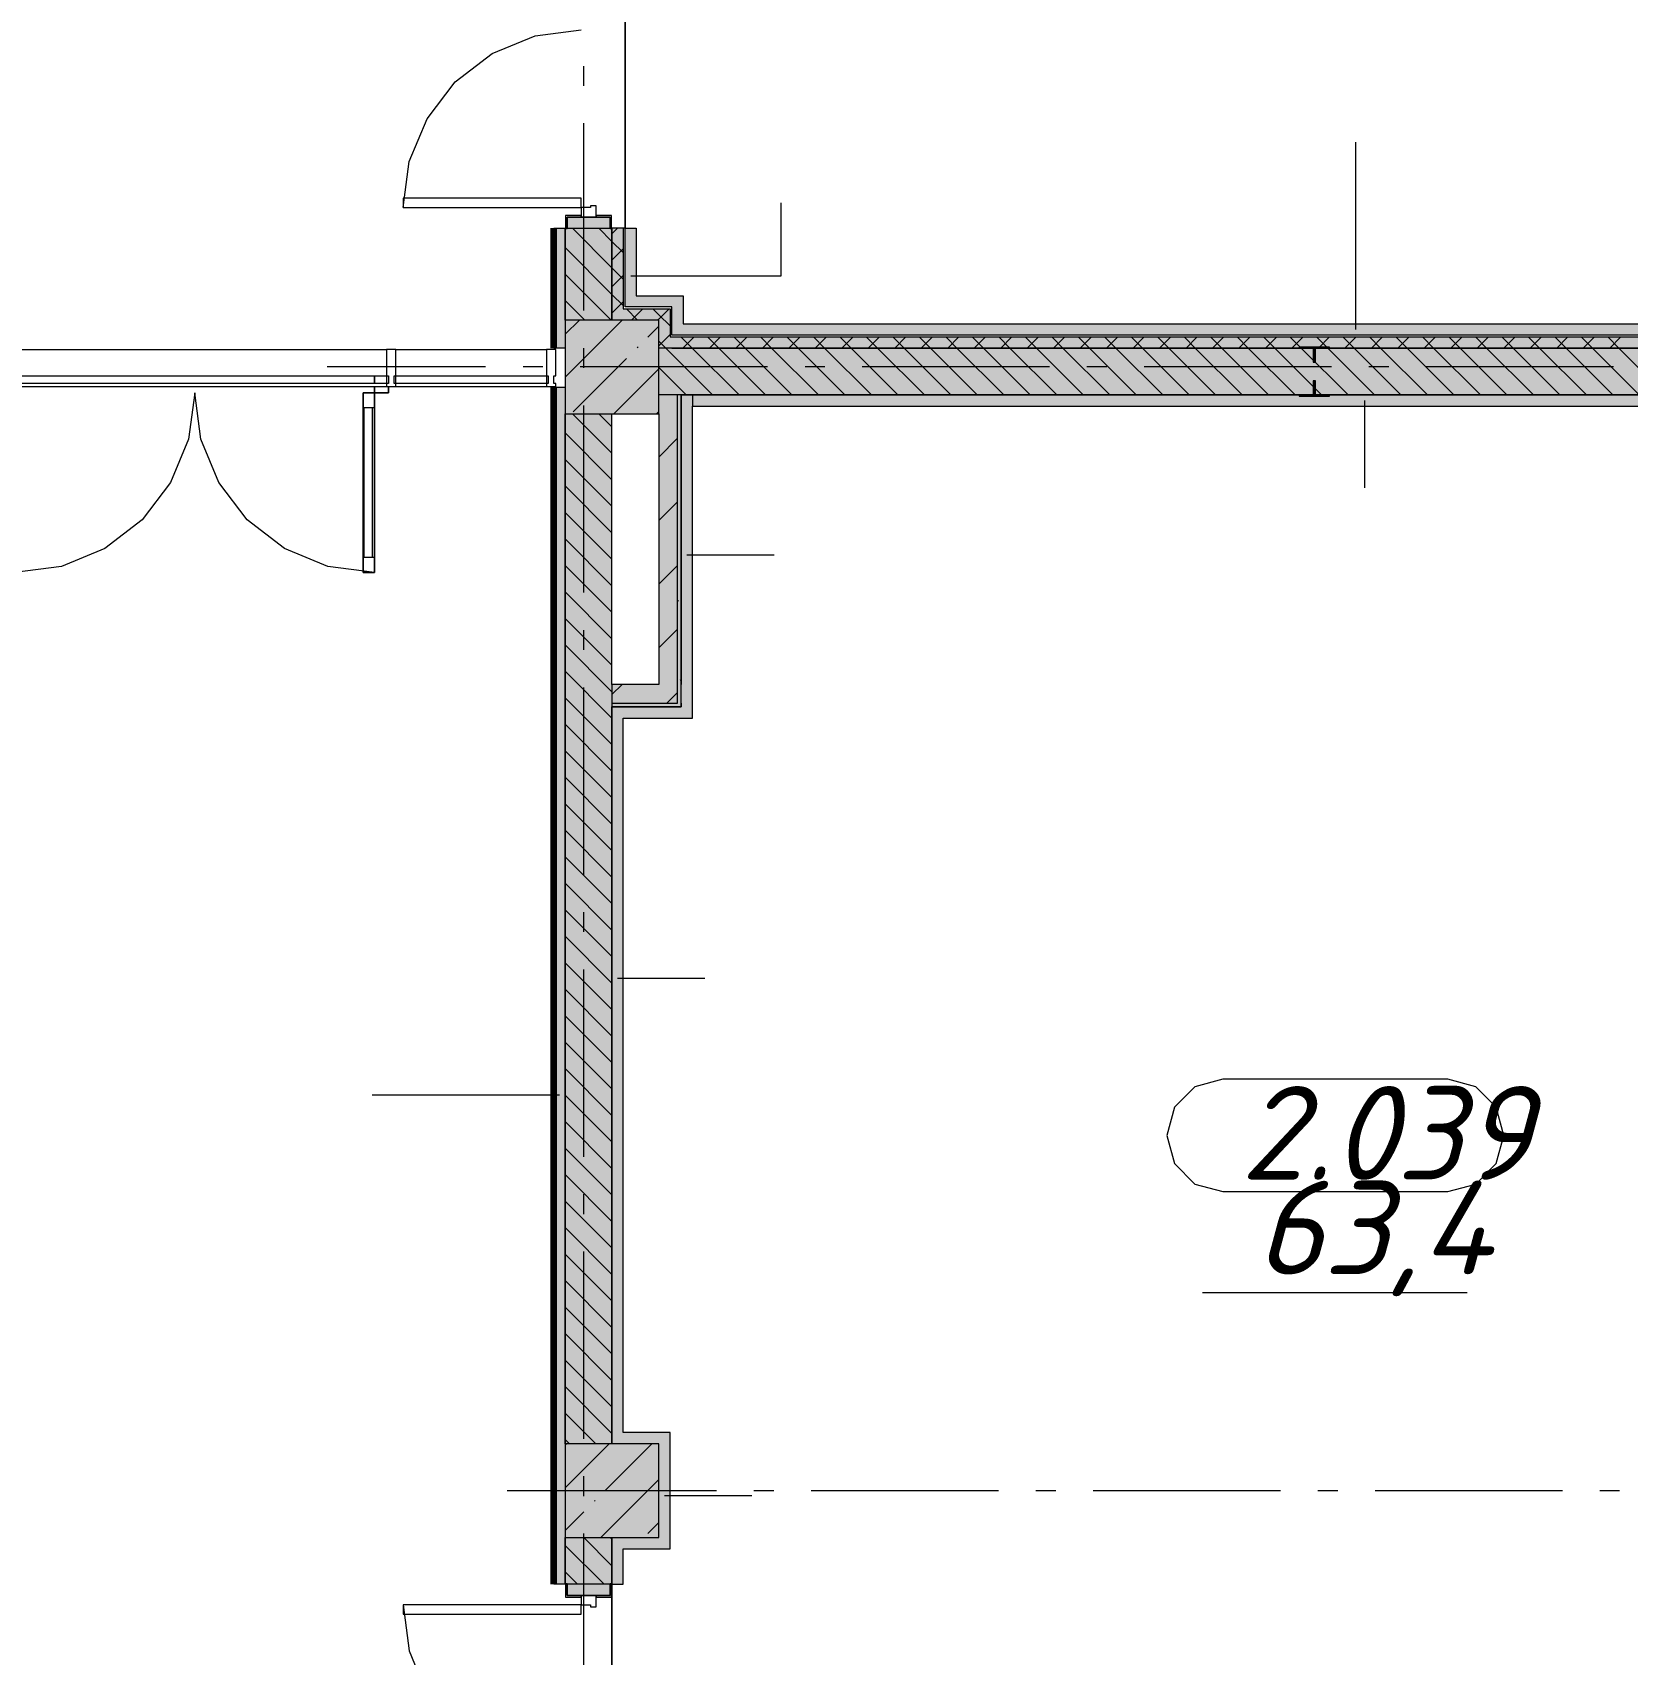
# Model space of a CAD drawing. Header units: millimetres. Extents: x -537608 to 253996, y -217170 to 186033.
# Drawn here: x -275507 to -266987, y -35926 to -27265 of the extents above; entities that cross this region are included whole.
import ezdxf

# ---------------------------------------------------------------- set-up
doc = ezdxf.new("R2010")
doc.units = ezdxf.units.MM
doc.layers.add('16) Лак 1.6м', color=160, linetype='Continuous', lineweight=90)
doc.layers.add('PDF _Геометрия', color=7, linetype='Continuous')
doc.layers.add('PDF _Текст', color=7, linetype='Continuous')
doc.layers.add('PDF _Сплошная заливка', color=7, linetype='Continuous', true_color=0xffffff)
doc.styles.add('PDF ISOCPEUR Italic', font='isocpeui.ttf')

msp = doc.modelspace()

# ---------------------------------------------------------------- hatches: boundary and pattern name
at = {"layer": 'PDF _Сплошная заливка', "true_color": 0xff7d7d, "transparency": 33554559}
h = msp.add_hatch(color=11, dxfattribs=at)
h.paths.add_polyline_path([(-272661.3507, -28950.6642), (-272661.3507, -28310.6641), (-272721.3514, -28310.6641), (-272721.3514, -28950.6642)], flags=0)
h.paths.add_polyline_path([(-272721.3514, -26550.6625), (-272661.3507, -26550.6625), (-272661.3507, -19310.6617), (-272721.3514, -19310.6617), (-272721.3514, -26089.2543)], flags=0)
h.paths.add_polyline_path([(-272721.3514, -17550.6606), (-272661.3507, -17550.6606), (-272661.3507, -11460.6601), (-272721.3514, -11460.6601), (-272721.3514, -16833.4639)], flags=0)
at = {"layer": 'PDF _Сплошная заливка', "transparency": 33554559}
h = msp.add_hatch(color=256, dxfattribs=at)
h.paths.add_polyline_path([(-272661.3507, -55800.6713), (-272411.3518, -55800.6713), (-272413.3519, -55312.6697), (-272661.3507, -55312.6697)], flags=0)
h.paths.add_polyline_path([(-272421.3523, -53550.6703), (-272421.3523, -53548.668), (-272411.3518, -53548.668), (-272411.3518, -53300.6692), (-272661.3507, -53300.6692), (-272657.5055, -53548.668), (-272481.3508, -53550.6703)], flags=0)
h.paths.add_polyline_path([(-272592.1268, -52800.6671), (-272411.3518, -52800.6671), (-272411.3518, -49100.6685), (-272661.3507, -49100.6685), (-272661.3507, -52800.6671)], flags=0)
h.paths.add_polyline_path([(-272411.3518, -48400.6676), (-272411.3518, -48110.669), (-272661.3507, -48110.669), (-272661.3507, -48400.6676), (-272496.3504, -48400.6676)], flags=0)
h.paths.add_polyline_path([(-272411.3518, -47410.6682), (-272411.3518, -47300.6673), (-272661.3507, -47300.6673), (-272661.3507, -47410.6682), (-272496.3504, -47410.6682)], flags=0)
h.paths.add_polyline_path([(-272411.3518, -46800.6673), (-272413.3519, -46337.6679), (-272661.3507, -46337.6679), (-272661.3507, -46800.6673), (-272433.7404, -46800.6673)], flags=0)
h.paths.add_polyline_path([(-272421.3523, -44575.6664), (-272421.3523, -44573.6663), (-272411.3518, -44573.6663), (-272411.3518, -44300.6673), (-272661.3507, -44300.6673), (-272658.1256, -44573.6663), (-272481.3508, -44575.6664)], flags=0)
h.paths.add_polyline_path([(-272440.7655, -43800.6673), (-272411.3518, -43800.6673), (-272411.3518, -38300.6654), (-272661.3507, -38300.6654), (-272661.3507, -43800.6673)], flags=0)
h.paths.add_polyline_path([(-272411.3518, -37800.6654), (-272413.3519, -37312.666), (-272661.3507, -37312.666), (-272661.3507, -37800.6654)], flags=0)
h.paths.add_polyline_path([(-272651.3503, -35550.6644), (-272411.3518, -35548.6643), (-272411.3518, -35300.6655), (-272661.3507, -35300.6655), (-272659.3506, -35548.6643), (-272651.3503, -35548.6643)], flags=0)
h.paths.add_polyline_path([(-272661.3507, -34800.6655), (-272411.3518, -34800.6655), (-272411.3518, -29300.6635), (-272661.3507, -29300.6635), (-272661.3507, -32497.1076)], flags=0)
h.paths.add_polyline_path([(-272411.3518, -28800.6635), (-272413.3519, -28312.6641), (-272661.3507, -28312.6641), (-272659.3506, -28800.6635), (-272421.3523, -28800.6635)], flags=0)
h.paths.add_polyline_path([(-272411.3518, -26550.6625), (-272411.3518, -26300.6636), (-272661.3507, -26300.6636), (-272659.3506, -26548.6646), (-272413.3519, -26550.6625)], flags=0)
h.paths.add_polyline_path([(-272411.3518, -25800.6636), (-272411.3518, -20300.6617), (-272661.3507, -20300.6617), (-272661.3507, -25800.6636), (-272630.2039, -25800.6636)], flags=0)
h.paths.add_polyline_path([(-272661.3507, -19800.6617), (-272411.3518, -19800.6617), (-272413.3519, -19312.6612), (-272661.3507, -19312.6612), (-272661.3507, -19681.3998)], flags=0)
h.paths.add_polyline_path([(-272659.3506, -17550.6606), (-272657.5055, -17548.6606), (-272411.3518, -17548.6606), (-272411.3518, -17300.6604), (-272661.3507, -17300.6604), (-272661.3507, -17550.6606)], flags=0)
h.paths.add_polyline_path([(-272661.3507, -16800.6604), (-272411.3518, -16800.6604), (-272411.3518, -11950.6591), (-272661.3507, -11950.6591), (-272661.3507, -15409.4968)], flags=0)
h = msp.add_hatch(color=256, dxfattribs=at)
h.paths.add_polyline_path([(-272411.3518, -28800.6635), (-272351.3511, -28800.6635), (-272351.3511, -28310.6641), (-272411.3518, -28310.6641)], flags=0)
h.paths.add_polyline_path([(-272411.3518, -26550.6625), (-272351.3511, -26550.6625), (-272351.3511, -26360.6643), (-272411.3518, -26360.6643), (-272411.3518, -26430.0605)], flags=0)
for points in [[(-272161.3508, -28890.6635), (-272101.3522, -28890.6635), (-272101.3522, -28740.665), (-272161.3508, -28740.665), (-272161.3508, -28800.6635)], [(-272161.3508, -29300.6635), (-272161.3508, -28800.6635), (-272661.3507, -28800.6635), (-272661.3507, -29300.6635), (-272398.5848, -29300.6635)], [(-265275.7708, -28950.6642), (-265221.3495, -28950.6642), (-265221.3495, -28890.6635), (-272161.3508, -28890.6635), (-272161.3508, -28950.6642), (-266113.7491, -28950.6642)], [(-266113.7491, -29200.6631), (-265161.3488, -29200.6631), (-265161.3488, -28950.6642), (-272161.3508, -28950.6642), (-272161.3508, -29200.6631), (-269465.6624, -29200.6631)], [(-272061.3503, -30845.9186), (-272041.3515, -30845.9186), (-272041.3515, -29200.6631), (-272061.3503, -29200.6631), (-272061.3503, -30745.9182)]]:
    msp.add_hatch(color=256, dxfattribs=at).paths.add_polyline_path(points)
at = {"layer": 'PDF _Сплошная заливка', "true_color": 0xff7d7d, "transparency": 33554559}
for points in [[(-265291.3491, -28880.663), (-265291.3491, -28820.6645), (-272091.3517, -28820.6645), (-272091.3517, -28880.663), (-266113.7491, -28880.663)], [(-272041.3515, -30865.9174), (-271981.3508, -30865.9174), (-271981.3508, -29200.6631), (-272041.3515, -29200.6631), (-272041.3515, -30745.9182)], [(-272411.3518, -34740.6648), (-272351.3511, -34740.6648), (-272351.3511, -30865.9174), (-272411.3518, -30865.9174), (-272411.3518, -32497.1076)], [(-272161.3508, -35300.6655), (-272101.3522, -35300.6655), (-272101.3522, -34740.6648), (-272161.3508, -34740.6648), (-272161.3508, -34800.6655)], [(-272351.3511, -35360.664), (-272101.3522, -35360.664), (-272101.3522, -35300.6655), (-272351.3511, -35300.6655), (-272351.3511, -35345.0422)]]:
    msp.add_hatch(color=11, dxfattribs=at).paths.add_polyline_path(points)
h = msp.add_hatch(color=11, dxfattribs=at)
h.paths.add_polyline_path([(-272721.3514, -37701.1666), (-272661.3507, -37701.1666), (-272661.3507, -37310.6659), (-272721.3514, -37310.6659), (-272721.3514, -37641.1659)], flags=0)
h.paths.add_polyline_path([(-272661.3507, -35550.6644), (-272661.3507, -29158.6633), (-272721.3514, -29158.6633), (-272721.3514, -35550.6644)], flags=0)
at = {"layer": 'PDF _Сплошная заливка', "true_color": 0xfca910, "transparency": 33554559}
msp.add_hatch(color=40, dxfattribs=at).paths.add_polyline_path([(-265221.3495, -29260.6638), (-265161.3488, -29260.6638), (-265161.3488, -29200.6631), (-271981.3508, -29200.6631), (-271979.5961, -29260.6638), (-265275.7708, -29260.6638)])
at = {"layer": 'PDF _Сплошная заливка', "true_color": 0xff7d7d, "transparency": 33554559}
h = msp.add_hatch(color=11, dxfattribs=at)
h.paths.add_polyline_path([(-272411.3518, -37800.6654), (-272351.3511, -37800.6654), (-272351.3511, -37310.6659), (-272411.3518, -37310.6659), (-272411.3518, -37480.9926)], flags=0)
h.paths.add_polyline_path([(-272411.3518, -35550.6644), (-272351.3511, -35550.6644), (-272351.3511, -35300.6655), (-272411.3518, -35300.6655), (-272411.3518, -35345.0422)], flags=0)

# ---------------------------------------------------------------- linework, layer by layer
at = {"layer": '16) Лак 1.6м'}
for p, q in [((-272721.3514, -28950.6642), (-272721.3514, -28310.6641)), ((-272721.3514, -35550.6644), (-272721.3514, -29158.6633))]:
    msp.add_line(p, q, dxfattribs=at)
at = {"layer": 'PDF _Геометрия', "color": 9, "lineweight": 9, "true_color": 0xc0c0c0}
for p, q in [((-272341.3507, -28310.6641), (-272341.3507, -26550.6625)), ((-272341.3507, -26550.6625), (-272341.3507, -28310.6641)), ((-272411.3518, -37310.6659), (-272411.3518, -35550.6644)), ((-272411.3518, -35550.6644), (-272411.3518, -37310.6659))]:
    msp.add_line(p, q, dxfattribs=at)
at = {"layer": 'PDF _Геометрия', "lineweight": 9}
for p, q in [((-272822.2303, -27283.0352), (-272576.3521, -27250.6634)), ((-273051.3519, -27377.9396), (-272822.2303, -27283.0352)), ((-273248.1019, -27528.9134), (-273051.3519, -27377.9396)), ((-273399.0756, -27725.6632), (-273248.1019, -27528.9134)), ((-273493.98, -27954.785), (-273399.0756, -27725.6632)), ((-268439.0906, -28850.6638), (-268439.0906, -27850.6638)), ((-273526.3518, -28200.6631), (-273493.98, -27954.785)), ((-272576.3521, -28150.6629), (-273526.3518, -28150.6629)), ((-273526.3518, -28150.6629), (-273526.3518, -28200.6631)), ((-273526.3518, -28200.6631), (-272576.3521, -28200.6631)), ((-272576.3521, -28200.6631), (-272576.3521, -28150.6629)), ((-272576.3521, -28200.6631), (-272576.3521, -28250.6633)), ((-272526.3518, -28200.6631), (-272576.3521, -28200.6631)), ((-272496.3504, -28190.6648), (-272526.3518, -28190.6648)), ((-272526.3518, -28190.6648), (-272526.3518, -28200.6631)), ((-272496.3504, -28250.6633), (-272496.3504, -28190.6648)), ((-271508.1616, -28564.7084), (-271508.1616, -28175.0925)), ((-272721.3514, -28310.6641), (-272661.3507, -28310.6641)), ((-272661.3507, -28310.6641), (-272661.3507, -28800.6635)), ((-272661.3507, -28800.6635), (-272661.3507, -28310.6641)), ((-272576.3521, -28242.663), (-272659.3506, -28242.663)), ((-272659.3506, -28242.663), (-272659.3506, -28312.6641)), ((-272659.3506, -28312.6641), (-272651.3503, -28312.6641)), ((-272651.3503, -28312.6641), (-272651.3503, -28250.6633)), ((-272651.3503, -28250.6633), (-272576.3521, -28250.6633)), ((-272421.3523, -28250.6633), (-272651.3503, -28250.6633)), ((-272651.3503, -28250.6633), (-272651.3503, -28310.6641)), ((-272651.3503, -28310.6641), (-272421.3523, -28310.6641)), ((-272411.3518, -28522.082), (-272622.7676, -28310.6641)), ((-272576.3521, -28250.6633), (-272576.3521, -28242.663)), ((-272576.3521, -28250.6633), (-272496.3504, -28250.6633)), ((-272413.3519, -28242.663), (-272496.3504, -28242.663)), ((-272496.3504, -28242.663), (-272496.3504, -28250.6633)), ((-272496.3504, -28250.6633), (-272421.3523, -28250.6633)), ((-272411.3518, -28380.6609), (-272481.3465, -28310.6641)), ((-272421.3523, -28250.6633), (-272421.3523, -28312.6641)), ((-272421.3523, -28310.6641), (-272421.3523, -28250.6633)), ((-272421.3523, -28312.6641), (-272413.3519, -28312.6641)), ((-272413.3519, -28312.6641), (-272413.3519, -28242.663)), ((-272351.3511, -28310.6641), (-272411.3518, -28310.6641)), ((-272411.3518, -28310.6641), (-272411.3518, -28800.6635)), ((-272411.3518, -28800.6635), (-272411.3518, -28310.6641)), ((-272351.3511, -28310.6641), (-272351.3511, -28740.665)), ((-272341.3507, -28310.6641), (-272351.3511, -28310.6641)), ((-272341.3507, -28670.6638), (-272341.3507, -28310.6641)), ((-272341.3507, -28670.6638), (-272341.3507, -28310.6641)), ((-272341.3507, -28310.6641), (-272281.3521, -28310.6641)), ((-272281.3521, -28310.6641), (-272281.3521, -28670.6638)), ((-272411.3518, -28663.5031), (-272661.3507, -28413.502)), ((-272415.6104, -28800.6635), (-272661.3507, -28554.9231)), ((-272311.3514, -28564.7084), (-271508.1616, -28564.7084)), ((-272557.0337, -28800.6635), (-272661.3507, -28696.3464)), ((-272351.3511, -28740.665), (-272341.3507, -28740.665)), ((-272341.3507, -28730.6645), (-272341.3507, -28670.6638)), ((-272341.3507, -28730.6645), (-272341.3507, -28670.6638)), ((-272161.3508, -28730.6645), (-272341.3507, -28730.6645)), ((-272091.3517, -28730.6645), (-272341.3507, -28730.6645)), ((-272341.3507, -28740.665), (-272161.3508, -28740.665)), ((-272281.3521, -28670.6638), (-272091.3517, -28670.6638)), ((-272101.3522, -28730.6645), (-272161.3508, -28730.6645)), ((-272161.3508, -28740.665), (-272101.3522, -28740.665)), ((-272091.3517, -28730.6645), (-272101.3522, -28730.6645)), ((-272101.3522, -28740.665), (-272101.3522, -28890.6635)), ((-272091.3517, -28670.6638), (-272031.351, -28670.6638)), ((-272091.3517, -28880.663), (-272091.3517, -28730.6645)), ((-272091.3517, -28820.6645), (-272091.3517, -28730.6645)), ((-272031.351, -28670.6638), (-272031.351, -28820.6645)), ((-272661.3507, -29105.0612), (-272356.9553, -28800.6635)), ((-272661.3507, -28876.9621), (-272585.0522, -28800.6635)), ((-272161.3508, -28800.6635), (-272661.3507, -28800.6635)), ((-272661.3507, -28800.6635), (-272661.3507, -29300.6635)), ((-272219.8896, -28891.6991), (-272161.3508, -28833.1603)), ((-272161.3508, -29300.6635), (-272161.3508, -28800.6635)), ((-272091.3517, -28880.663), (-272091.3517, -28820.6645)), ((-272031.351, -28820.6645), (-265291.3491, -28820.6645)), ((-272101.3522, -28890.6635), (-272091.3517, -28890.6635)), ((-265231.3489, -28880.663), (-272091.3517, -28880.663)), ((-265291.3491, -28880.663), (-272091.3517, -28880.663)), ((-272091.3517, -28890.6635), (-265231.3489, -28890.6635)), ((-275665.0343, -28958.6645), (-273615.0363, -28958.6645)), ((-273565.0361, -28958.6645), (-273615.0363, -28958.6645)), ((-273615.0363, -28958.6645), (-273615.0363, -29098.6647)), ((-273565.0361, -29098.6647), (-273565.0361, -28958.6645)), ((-273565.0361, -28958.6645), (-272761.3511, -28958.6645)), ((-272711.3509, -28958.6645), (-272761.3511, -28958.6645)), ((-272761.3511, -28958.6645), (-272761.3511, -29098.6647)), ((-272661.3507, -28950.6642), (-272721.3514, -28950.6642)), ((-272711.3509, -29098.6647), (-272711.3509, -28958.6645)), ((-272619.0624, -29290.8698), (-272333.9402, -29005.7475)), ((-272276.9149, -28948.7222), (-272272.1741, -28943.9814)), ((-272101.3522, -28950.6642), (-272161.3508, -28950.6642)), ((-271874.1897, -29200.6631), (-272124.1907, -28950.6642)), ((-272091.3517, -28950.6642), (-272101.3522, -28950.6642)), ((-272061.3503, -28950.6642), (-272091.3517, -28950.6642)), ((-272091.3517, -28950.6642), (-272061.3503, -28950.6642)), ((-271943.1014, -28950.6642), (-272061.3503, -28950.6642)), ((-272061.3503, -28950.6642), (-271943.1014, -28950.6642)), ((-271732.7686, -29200.6631), (-271982.7675, -28950.6642)), ((-271923.1005, -28950.6642), (-271943.1014, -28950.6642)), ((-271943.1014, -28950.6642), (-265231.3489, -28950.6642)), ((-265231.3489, -28950.6642), (-271923.1005, -28950.6642)), ((-271591.3474, -29200.6631), (-271841.3464, -28950.6642)), ((-271449.9263, -29200.6631), (-271699.9253, -28950.6642)), ((-271308.5052, -29200.6631), (-271558.5041, -28950.6642)), ((-271167.0819, -29200.6631), (-271417.083, -28950.6642)), ((-271025.6608, -29200.6631), (-271275.6619, -28950.6642)), ((-270884.2397, -29200.6631), (-271134.2408, -28950.6642)), ((-270742.8186, -29200.6631), (-270992.8197, -28950.6642)), ((-270601.3974, -29200.6631), (-270851.3964, -28950.6642)), ((-270459.9763, -29200.6631), (-270709.9753, -28950.6642)), ((-270318.5552, -29200.6631), (-270568.5542, -28950.6642)), ((-270177.1341, -29200.6631), (-270427.1331, -28950.6642)), ((-270035.7108, -29200.6631), (-270285.7119, -28950.6642)), ((-269894.2897, -29200.6631), (-270144.2908, -28950.6642)), ((-269752.8686, -29200.6631), (-270002.8697, -28950.6642)), ((-269611.4475, -29200.6631), (-269861.4486, -28950.6642)), ((-269470.0264, -29200.6631), (-269720.0253, -28950.6642)), ((-269328.6053, -29200.6631), (-269578.6042, -28950.6642)), ((-269187.1841, -29200.6631), (-269437.1831, -28950.6642)), ((-269045.763, -29200.6631), (-269295.7619, -28950.6642)), ((-268904.3398, -29200.6631), (-269154.3408, -28950.6642)), ((-268762.9186, -29200.6631), (-269012.9197, -28950.6642)), ((-268621.4975, -29200.6631), (-268871.4986, -28950.6642)), ((-268480.0764, -29200.6631), (-268730.0775, -28950.6642)), ((-268338.6553, -29200.6631), (-268588.6542, -28950.6642)), ((-268197.2342, -29200.6631), (-268447.233, -28950.6642)), ((-268055.8131, -29200.6631), (-268305.8119, -28950.6642)), ((-267914.3919, -29200.6631), (-268164.3908, -28950.6642)), ((-267772.9687, -29200.6631), (-268022.9697, -28950.6642)), ((-267631.5476, -29200.6631), (-267881.5486, -28950.6642)), ((-267490.1264, -29200.6631), (-267740.1275, -28950.6642)), ((-267348.7053, -29200.6631), (-267598.7063, -28950.6642)), ((-267207.2842, -29200.6631), (-267457.2831, -28950.6642)), ((-267065.8631, -29200.6631), (-267315.862, -28950.6642)), ((-266924.442, -29200.6631), (-267174.4409, -28950.6642)), ((-266783.0187, -29200.6631), (-267033.0197, -28950.6642)), ((-275665.0343, -29098.6647), (-273615.0363, -29098.6647)), ((-273680.0362, -29138.6645), (-273680.0362, -29098.6647)), ((-273680.0362, -29098.6647), (-273680.0362, -29138.6645)), ((-273615.0363, -29098.6647), (-273615.0363, -29138.6645)), ((-273615.0363, -29098.6647), (-273605.0359, -29098.6647)), ((-273605.0359, -29098.6647), (-273605.0359, -29138.6645)), ((-273575.0345, -29138.6645), (-273575.0345, -29098.6647)), ((-273575.0345, -29098.6647), (-273565.0361, -29098.6647)), ((-273565.0361, -29138.6645), (-273565.0361, -29098.6647)), ((-273565.0361, -29098.6647), (-272761.3511, -29098.6647)), ((-272761.3511, -29098.6647), (-272761.3511, -29138.6645)), ((-272761.3511, -29098.6647), (-272751.3507, -29098.6647)), ((-272751.3507, -29098.6647), (-272751.3507, -29138.6645)), ((-272721.3514, -29138.6645), (-272721.3514, -29098.6647)), ((-272721.3514, -29098.6647), (-272711.3509, -29098.6647)), ((-272400.7571, -29300.6635), (-272161.3508, -29061.2571)), ((-272015.6108, -29200.6631), (-272161.3508, -29054.9231)), ((-273615.0363, -29138.6645), (-275665.0343, -29138.6645)), ((-275665.0343, -29155.6642), (-273615.0363, -29155.6642)), ((-273680.0362, -29188.6647), (-273680.0362, -29155.6642)), ((-273680.0362, -29155.6642), (-273680.0362, -29188.6647)), ((-273605.0359, -29138.6645), (-273615.0363, -29138.6645)), ((-273615.0363, -29138.6645), (-273615.0363, -29155.6642)), ((-273615.0363, -29155.6642), (-273565.0361, -29155.6642)), ((-273605.0359, -29188.6647), (-273605.0359, -29155.6642)), ((-273605.0359, -29155.6642), (-273605.0359, -29188.6647)), ((-273565.0361, -29138.6645), (-273575.0345, -29138.6645)), ((-273565.0361, -29155.6642), (-273565.0361, -29138.6645)), ((-272761.3511, -29138.6645), (-273565.0361, -29138.6645)), ((-273565.0361, -29155.6642), (-272761.3511, -29155.6642)), ((-272751.3507, -29138.6645), (-272761.3511, -29138.6645)), ((-272761.3511, -29138.6645), (-272761.3511, -29155.6642)), ((-272761.3511, -29155.6642), (-272711.3509, -29155.6642)), ((-272711.3509, -29138.6645), (-272721.3514, -29138.6645)), ((-272721.3514, -29158.6633), (-272661.3507, -29158.6633)), ((-272711.3509, -29155.6642), (-272711.3509, -29138.6645)), ((-274640.0364, -29188.6647), (-274672.7463, -29437.1307)), ((-274607.3244, -29437.1307), (-274640.0364, -29188.6647)), ((-273740.0347, -29188.6647), (-273680.0362, -29188.6647)), ((-273740.0347, -30148.6649), (-273740.0347, -29188.6647)), ((-273740.0347, -29188.6647), (-273740.0347, -30148.6649)), ((-273680.0362, -29188.6647), (-273740.0347, -29188.6647)), ((-273680.0362, -29268.6641), (-273740.0347, -29268.6641)), ((-273734.0344, -30068.6655), (-273734.0344, -29268.6641)), ((-273690.0345, -30068.6655), (-273690.0345, -29268.6641)), ((-273680.0362, -29188.6647), (-273680.0362, -30148.6649)), ((-273680.0362, -30148.6649), (-273680.0362, -29188.6647)), ((-273680.0362, -29188.6647), (-273605.0359, -29188.6647)), ((-273605.0359, -29188.6647), (-273680.0362, -29188.6647)), ((-273680.0362, -29188.6647), (-273680.0362, -30148.6649)), ((-272157.0319, -29200.6631), (-272161.3508, -29196.3464)), ((-272061.3503, -29200.6631), (-272161.3508, -29200.6631)), ((-272061.3503, -30745.9182), (-272061.3503, -29200.6631)), ((-272041.3515, -29200.6631), (-272061.3503, -29200.6631)), ((-271981.3508, -29200.6631), (-272041.3515, -29200.6631)), ((-272041.3515, -29200.6631), (-265161.3488, -29200.6631)), ((-272041.3515, -30745.9182), (-272041.3515, -29200.6631)), ((-272041.3515, -29200.6631), (-272041.3515, -30745.9182)), ((-265161.3488, -29200.6631), (-271981.3508, -29200.6631)), ((-271981.3508, -29200.6631), (-271981.3508, -29260.6638)), ((-271981.3508, -30865.9174), (-271981.3508, -29260.6638)), ((-271981.3508, -29260.6638), (-265221.3495, -29260.6638)), ((-268392.8344, -29230.6645), (-268392.8344, -29696.8136)), ((-272661.3507, -29300.6635), (-272161.3508, -29300.6635)), ((-272661.3507, -29300.6635), (-272661.3507, -34800.6655)), ((-272661.3507, -34800.6655), (-272661.3507, -29300.6635)), ((-272411.3518, -29512.032), (-272622.7181, -29300.6635)), ((-272411.3518, -29370.6087), (-272481.297, -29300.6635)), ((-272411.3518, -30745.9182), (-272411.3518, -29300.6635)), ((-272172.658, -29300.6635), (-272161.3508, -29289.3562)), ((-272161.3508, -29300.6635), (-272161.3508, -30745.9182)), ((-274672.7463, -29437.1307), (-274768.6518, -29668.6637)), ((-274511.4189, -29668.6637), (-274607.3244, -29437.1307)), ((-272411.3518, -29653.4531), (-272661.3507, -29403.452)), ((-272161.3508, -29532.1901), (-272061.3503, -29432.1918)), ((-272411.3518, -29794.8742), (-272661.3507, -29544.8731)), ((-274768.6518, -29668.6637), (-274921.2123, -29867.4869)), ((-274358.8584, -29867.4869), (-274511.4189, -29668.6637)), ((-272411.3518, -29936.2953), (-272661.3507, -29686.2942)), ((-272161.3508, -29871.6033), (-272061.3503, -29771.6029)), ((-274921.2123, -29867.4869), (-275120.0355, -30020.0495)), ((-274160.0352, -30020.0495), (-274358.8584, -29867.4869)), ((-272411.3518, -30077.7164), (-272661.3507, -29827.7175)), ((-275120.0355, -30020.0495), (-275351.5685, -30115.9529)), ((-273928.5022, -30115.9529), (-274160.0352, -30020.0495)), ((-272411.3518, -30219.1376), (-272661.3507, -29969.1386)), ((-275351.5685, -30115.9529), (-275600.0345, -30148.6649)), ((-273680.0362, -30148.6649), (-273928.5022, -30115.9529)), ((-273680.0362, -30068.6655), (-273740.0347, -30068.6655)), ((-272411.3518, -30360.5587), (-272661.3507, -30110.5598)), ((-272161.3508, -30211.0145), (-272061.3503, -30111.014)), ((-272011.3501, -30055.0308), (-271545.201, -30055.0308)), ((-273680.0362, -30148.6649), (-273740.0347, -30148.6649)), ((-273740.0347, -30148.6649), (-273680.0362, -30148.6649)), ((-272411.3518, -30501.9798), (-272661.3507, -30251.9809)), ((-272411.3518, -30643.4031), (-272661.3507, -30393.402)), ((-272161.3508, -30550.4256), (-272061.3503, -30450.4251)), ((-272411.3518, -30784.8242), (-272661.3507, -30534.8231)), ((-272411.3518, -30926.2453), (-272661.3507, -30676.2443)), ((-272411.3518, -31067.6664), (-272661.3507, -30817.6654)), ((-272411.3518, -30800.4245), (-272356.8455, -30745.9182)), ((-272161.3508, -30745.9182), (-272411.3518, -30745.9182)), ((-272411.3518, -30745.9182), (-272411.3518, -30845.9186)), ((-272117.4326, -30845.9186), (-272061.3503, -30789.8363)), ((-272061.3503, -30845.9186), (-272061.3503, -30745.9182)), ((-272041.3515, -30845.9186), (-272041.3515, -30745.9182)), ((-272411.3518, -30845.9186), (-272061.3503, -30845.9186)), ((-272411.3518, -30845.9186), (-272411.3518, -30865.9174)), ((-272411.3518, -30865.9174), (-272041.3515, -30865.9174)), ((-272351.3511, -30865.9174), (-272411.3518, -30865.9174)), ((-272411.3518, -30865.9174), (-272411.3518, -34740.6648)), ((-272411.3518, -34740.6648), (-272411.3518, -30865.9174)), ((-272041.3515, -30865.9174), (-272351.3511, -30865.9174)), ((-272041.3515, -30865.9174), (-272041.3515, -30845.9186)), ((-272041.3515, -30845.9186), (-272041.3515, -30865.9174)), ((-271981.3508, -30925.918), (-271981.3508, -30865.9174)), ((-272411.3518, -31209.0875), (-272661.3507, -30959.0887)), ((-272351.3511, -34740.6648), (-272351.3511, -30925.918)), ((-272351.3511, -30925.918), (-271981.3508, -30925.918)), ((-272411.3518, -31350.5086), (-272661.3507, -31100.5098)), ((-272411.3518, -31491.9298), (-272661.3507, -31241.9309)), ((-272411.3518, -31633.3509), (-272661.3507, -31383.352)), ((-272411.3518, -31774.772), (-272661.3507, -31524.7731)), ((-272411.3518, -31916.1931), (-272661.3507, -31666.1942)), ((-272411.3518, -32057.6164), (-272661.3507, -31807.6154)), ((-272411.3518, -32199.0375), (-272661.3507, -31949.0365)), ((-272411.3518, -32340.4586), (-272661.3507, -32090.4576)), ((-272411.3518, -32481.8797), (-272661.3507, -32231.8787)), ((-272411.3518, -32623.3008), (-272661.3507, -32373.302)), ((-272381.3504, -32313.8223), (-271915.2013, -32313.8223)), ((-272411.3518, -32764.722), (-272661.3507, -32514.7231)), ((-272411.3518, -32906.1431), (-272661.3507, -32656.1442)), ((-272411.3518, -33047.5642), (-272661.3507, -32797.5653)), ((-272691.3521, -32939.501), (-273691.3521, -32939.501)), ((-272411.3518, -33188.9875), (-272661.3507, -32938.9864)), ((-272411.3518, -33330.4086), (-272661.3507, -33080.4075)), ((-272411.3518, -33471.8297), (-272661.3507, -33221.8287)), ((-272411.3518, -33613.2509), (-272661.3507, -33363.2498)), ((-272411.3518, -33754.672), (-272661.3507, -33504.673)), ((-272411.3518, -33896.0931), (-272661.3507, -33646.0942)), ((-272411.3518, -34037.5142), (-272661.3507, -33787.5153)), ((-272411.3518, -34178.9353), (-272661.3507, -33928.9364)), ((-272411.3518, -34320.3586), (-272661.3507, -34070.3575)), ((-272411.3518, -34461.7797), (-272661.3507, -34211.7786)), ((-272411.3518, -34603.2009), (-272661.3507, -34353.1997)), ((-272411.3518, -34744.622), (-272661.3507, -34494.6208)), ((-272496.7294, -34800.6655), (-272661.3507, -34636.0441)), ((-272638.1505, -34800.6655), (-272661.3507, -34777.4652)), ((-272661.3507, -35035.6217), (-272426.3945, -34800.6655)), ((-272661.3507, -34807.5248), (-272654.4914, -34800.6655)), ((-272161.3508, -34800.6655), (-272661.3507, -34800.6655)), ((-272661.3507, -34800.6655), (-272661.3507, -35300.6655)), ((-272447.9887, -35050.3587), (-272198.2955, -34800.6655)), ((-272411.3518, -34740.6648), (-272411.3518, -34800.6655)), ((-272411.3518, -34800.6655), (-272411.3518, -34740.6648)), ((-272161.3508, -34740.6648), (-272351.3511, -34740.6648)), ((-272101.3522, -34740.6648), (-272161.3508, -34740.6648)), ((-272161.3508, -35300.6655), (-272161.3508, -34800.6655)), ((-272101.3522, -35300.6655), (-272101.3522, -34740.6648)), ((-272470.1964, -35300.6655), (-272161.3508, -34991.8199)), ((-272505.014, -35107.384), (-272500.271, -35102.6411)), ((-272131.3515, -35075.9637), (-271665.2002, -35075.9637)), ((-272661.3507, -35263.7208), (-272562.0371, -35164.4072)), ((-272219.8896, -35278.4578), (-272161.3508, -35219.9189)), ((-272661.3507, -35300.6655), (-272161.3508, -35300.6655)), ((-272661.3507, -35550.6644), (-272661.3507, -35300.6655)), ((-272661.3507, -35300.6655), (-272661.3507, -35550.6644)), ((-272411.3518, -35451.7297), (-272562.416, -35300.6655)), ((-272411.3518, -35310.3064), (-272420.9928, -35300.6655)), ((-272411.3518, -35550.6644), (-272411.3518, -35300.6655)), ((-272411.3518, -35300.6655), (-272411.3518, -35550.6644)), ((-272101.3522, -35360.664), (-272101.3522, -35300.6655)), ((-272453.836, -35550.6644), (-272661.3507, -35343.1497)), ((-272351.3511, -35550.6644), (-272351.3511, -35360.664)), ((-272351.3511, -35360.664), (-272101.3522, -35360.664)), ((-272595.2572, -35550.6644), (-272661.3507, -35484.5708)), ((-272661.3507, -35550.6644), (-272721.3514, -35550.6644)), ((-272651.3503, -35548.6643), (-272659.3506, -35548.6643)), ((-272659.3506, -35548.6643), (-272659.3506, -35618.6655)), ((-272651.3503, -35610.6651), (-272651.3503, -35548.6643)), ((-272421.3523, -35550.6644), (-272651.3503, -35550.6644)), ((-272651.3503, -35550.6644), (-272651.3503, -35610.6651)), ((-272421.3523, -35548.6643), (-272421.3523, -35610.6651)), ((-272413.3519, -35548.6643), (-272421.3523, -35548.6643)), ((-272421.3523, -35610.6651), (-272421.3523, -35550.6644)), ((-272413.3519, -35618.6655), (-272413.3519, -35548.6643)), ((-272411.3518, -35550.6644), (-272351.3511, -35550.6644)), ((-273526.3518, -35660.6653), (-273526.3518, -35710.6655)), ((-272576.3521, -35660.6653), (-273526.3518, -35660.6653)), ((-273526.3518, -35660.6653), (-273493.98, -35906.5435)), ((-272659.3506, -35618.6655), (-272576.3521, -35618.6655)), ((-272576.3521, -35610.6651), (-272651.3503, -35610.6651)), ((-272651.3503, -35610.6651), (-272421.3523, -35610.6651)), ((-272496.3504, -35610.6651), (-272576.3521, -35610.6651)), ((-272576.3521, -35610.6651), (-272576.3521, -35660.6653)), ((-272576.3521, -35618.6655), (-272576.3521, -35610.6651)), ((-272576.3521, -35710.6655), (-272576.3521, -35660.6653)), ((-272576.3521, -35660.6653), (-272526.3518, -35660.6653)), ((-272526.3518, -35660.6653), (-272526.3518, -35670.6658)), ((-272526.3518, -35670.6658), (-272496.3504, -35670.6658)), ((-272496.3504, -35670.6658), (-272496.3504, -35610.6651)), ((-272421.3523, -35610.6651), (-272496.3504, -35610.6651)), ((-272496.3504, -35610.6651), (-272496.3504, -35618.6655)), ((-272496.3504, -35618.6655), (-272413.3519, -35618.6655)), ((-273526.3518, -35710.6655), (-272576.3521, -35710.6655)), ((-273493.98, -35906.5435), (-273399.0756, -36135.6652))]:
    msp.add_line(p, q, dxfattribs=at)
at = {"layer": 'PDF _Геометрия', "color": 253, "lineweight": 9, "true_color": 0xaaaaaa}
for p, q in [((-272561.3503, -27550.2534), (-272561.3503, -27444.4207)), ((-272561.3503, -28750.2543), (-272561.3503, -27750.2543)), ((-272411.3518, -28660.6634), (-272411.3518, -28652.663)), ((-272561.3503, -29056.0879), (-272561.3503, -28950.2551)), ((-273086.1739, -29050.6646), (-273932.2935, -29050.6646)), ((-272780.3424, -29050.6646), (-272886.1751, -29050.6646)), ((-271580.3415, -29050.6646), (-272580.3415, -29050.6646)), ((-271274.5079, -29050.6646), (-271380.3407, -29050.6646)), ((-270074.5071, -29050.6646), (-271074.5071, -29050.6646)), ((-269768.6735, -29050.6646), (-269874.5084, -29050.6646)), ((-268568.6747, -29050.6646), (-269568.6747, -29050.6646)), ((-268262.8411, -29050.6646), (-268368.674, -29050.6646)), ((-267062.8403, -29050.6646), (-268062.8403, -29050.6646)), ((-272561.3503, -30256.0887), (-272561.3503, -29256.0866)), ((-272561.3503, -30561.9202), (-272561.3503, -30456.0874)), ((-272561.3503, -31761.921), (-272561.3503, -30761.9211)), ((-272561.3503, -32067.7547), (-272561.3503, -31961.9219)), ((-272561.3503, -33267.7555), (-272561.3503, -32267.7533)), ((-269297.8933, -32893.9682), (-269407.7005, -33003.7753)), ((-269147.8928, -32853.7746), (-269297.8933, -32893.9682)), ((-267947.8919, -32853.7746), (-269147.8928, -32853.7746)), ((-267797.8934, -32893.9682), (-267947.8919, -32853.7746)), ((-267688.0841, -33003.7753), (-267797.8934, -32893.9682)), ((-269407.7005, -33003.7753), (-269447.894, -33153.7759)), ((-267647.8928, -33153.7759), (-267688.0841, -33003.7753)), ((-269447.894, -33153.7759), (-269407.7005, -33303.7766)), ((-267688.0841, -33303.7766), (-267647.8928, -33153.7759)), ((-269407.7005, -33303.7766), (-269297.8933, -33413.5837)), ((-267797.8934, -33413.5837), (-267688.0841, -33303.7766)), ((-269297.8933, -33413.5837), (-269147.8928, -33453.775)), ((-267947.8919, -33453.775), (-267797.8934, -33413.5837)), ((-272561.3503, -33573.587), (-272561.3503, -33467.7542)), ((-269147.8928, -33453.775), (-267947.8919, -33453.775)), ((-272561.3503, -34773.5878), (-272561.3503, -33773.5879)), ((-269256.9313, -33991.8113), (-267844.0183, -33991.8113)), ((-272561.3503, -35079.4214), (-272561.3503, -34973.5886)), ((-271852.7872, -35050.6644), (-272971.3503, -35050.6644)), ((-271546.9536, -35050.6644), (-271652.7863, -35050.6644)), ((-270346.9527, -35050.6644), (-271346.9527, -35050.6644)), ((-270041.119, -35050.6644), (-270146.954, -35050.6644)), ((-268841.1204, -35050.6644), (-269841.1204, -35050.6644)), ((-268535.2868, -35050.6644), (-268641.1195, -35050.6644)), ((-267335.2859, -35050.6644), (-268335.2859, -35050.6644)), ((-267029.4523, -35050.6644), (-267135.2851, -35050.6644)), ((-272561.3503, -36279.4222), (-272561.3503, -35279.4223))]:
    msp.add_line(p, q, dxfattribs=at)
at = {"layer": 'PDF _Геометрия', "color": 8, "lineweight": 9, "true_color": 0x787878}
for p, q in [((-272411.3518, -28339.6923), (-272382.3214, -28310.6641)), ((-272351.3511, -28440.6594), (-272411.3518, -28380.6609)), ((-272411.3518, -28481.1134), (-272351.3511, -28421.1149)), ((-272351.3511, -28582.0805), (-272411.3518, -28522.082)), ((-272411.3518, -28622.5345), (-272351.3511, -28562.536)), ((-272351.3511, -28723.5016), (-272411.3518, -28663.5031)), ((-272411.3518, -28763.9578), (-272351.3511, -28703.9571)), ((-272274.1893, -28800.6635), (-272334.1899, -28740.665)), ((-272306.6364, -28800.6635), (-272246.6379, -28740.665)), ((-272161.3508, -28772.0809), (-272192.7688, -28740.665)), ((-272161.3508, -28796.799), (-272105.2146, -28740.665)), ((-272165.2153, -28800.6635), (-272161.3508, -28796.799)), ((-272101.3522, -28832.0816), (-272161.3508, -28772.0809)), ((-272161.3508, -28938.2201), (-272113.7941, -28890.6635)), ((-272124.1907, -28950.6642), (-272161.3508, -28913.502)), ((-272113.7941, -28890.6635), (-272101.3522, -28878.2216)), ((-271982.7675, -28950.6642), (-272042.7682, -28890.6635)), ((-272032.3737, -28950.6642), (-271972.373, -28890.6635)), ((-271841.3464, -28950.6642), (-271901.347, -28890.6635)), ((-271890.9505, -28950.6642), (-271830.9519, -28890.6635)), ((-271699.9253, -28950.6642), (-271759.9259, -28890.6635)), ((-271749.5293, -28950.6642), (-271689.5308, -28890.6635)), ((-271558.5041, -28950.6642), (-271618.5048, -28890.6635)), ((-271608.1082, -28950.6642), (-271548.1096, -28890.6635)), ((-271417.083, -28950.6642), (-271477.0837, -28890.6635)), ((-271466.6871, -28950.6642), (-271406.6864, -28890.6635)), ((-271275.6619, -28950.6642), (-271335.6625, -28890.6635)), ((-271325.266, -28950.6642), (-271265.2653, -28890.6635)), ((-271134.2408, -28950.6642), (-271194.2393, -28890.6635)), ((-271183.8449, -28950.6642), (-271123.8442, -28890.6635)), ((-270992.8197, -28950.6642), (-271052.8182, -28890.6635)), ((-271042.4237, -28950.6642), (-270982.423, -28890.6635)), ((-270851.3964, -28950.6642), (-270911.397, -28890.6635)), ((-270901.0026, -28950.6642), (-270841.0019, -28890.6635)), ((-270709.9753, -28950.6642), (-270769.9759, -28890.6635)), ((-270759.5793, -28950.6642), (-270699.5808, -28890.6635)), ((-270568.5542, -28950.6642), (-270628.5548, -28890.6635)), ((-270618.1582, -28950.6642), (-270558.1597, -28890.6635)), ((-270427.1331, -28950.6642), (-270487.1337, -28890.6635)), ((-270476.7371, -28950.6642), (-270416.7386, -28890.6635)), ((-270285.7119, -28950.6642), (-270345.7126, -28890.6635)), ((-270335.316, -28950.6642), (-270275.3153, -28890.6635)), ((-270144.2908, -28950.6642), (-270204.2893, -28890.6635)), ((-270193.8948, -28950.6642), (-270133.8942, -28890.6635)), ((-270002.8697, -28950.6642), (-270062.8682, -28890.6635)), ((-270052.4737, -28950.6642), (-269992.4731, -28890.6635)), ((-269861.4486, -28950.6642), (-269921.4471, -28890.6635)), ((-269911.0526, -28950.6642), (-269851.052, -28890.6635)), ((-269720.0253, -28950.6642), (-269780.026, -28890.6635)), ((-269769.6315, -28950.6642), (-269709.6308, -28890.6635)), ((-269578.6042, -28950.6642), (-269638.6049, -28890.6635)), ((-269628.2082, -28950.6642), (-269568.2097, -28890.6635)), ((-269437.1831, -28950.6642), (-269497.1837, -28890.6635)), ((-269486.7871, -28950.6642), (-269426.7886, -28890.6635)), ((-269295.7619, -28950.6642), (-269355.7626, -28890.6635)), ((-269345.366, -28950.6642), (-269285.3653, -28890.6635)), ((-269154.3408, -28950.6642), (-269214.3415, -28890.6635)), ((-269203.9449, -28950.6642), (-269143.9442, -28890.6635)), ((-269012.9197, -28950.6642), (-269072.9182, -28890.6635)), ((-269062.5238, -28950.6642), (-269002.5231, -28890.6635)), ((-268871.4986, -28950.6642), (-268931.4971, -28890.6635)), ((-268921.1026, -28950.6642), (-268861.102, -28890.6635)), ((-268730.0775, -28950.6642), (-268790.076, -28890.6635)), ((-268779.6815, -28950.6642), (-268719.6809, -28890.6635)), ((-268588.6542, -28950.6642), (-268648.6549, -28890.6635)), ((-268638.2604, -28950.6642), (-268578.2598, -28890.6635)), ((-268447.233, -28950.6642), (-268507.2338, -28890.6635)), ((-268496.8371, -28950.6642), (-268436.8386, -28890.6635)), ((-268305.8119, -28950.6642), (-268365.8127, -28890.6635)), ((-268355.416, -28950.6642), (-268295.4175, -28890.6635)), ((-268164.3908, -28950.6642), (-268224.3915, -28890.6635)), ((-268213.9949, -28950.6642), (-268153.9942, -28890.6635)), ((-268022.9697, -28950.6642), (-268082.9704, -28890.6635)), ((-268072.5738, -28950.6642), (-268012.5731, -28890.6635)), ((-267881.5486, -28950.6642), (-267941.5472, -28890.6635)), ((-267931.1527, -28950.6642), (-267871.152, -28890.6635)), ((-267740.1275, -28950.6642), (-267800.1261, -28890.6635)), ((-267789.7316, -28950.6642), (-267729.7309, -28890.6635)), ((-267598.7063, -28950.6642), (-267658.7049, -28890.6635)), ((-267648.3104, -28950.6642), (-267588.3097, -28890.6635)), ((-267457.2831, -28950.6642), (-267517.2838, -28890.6635)), ((-267506.8893, -28950.6642), (-267446.8886, -28890.6635)), ((-267315.862, -28950.6642), (-267375.8627, -28890.6635)), ((-267365.4661, -28950.6642), (-267305.4675, -28890.6635)), ((-267174.4409, -28950.6642), (-267234.4416, -28890.6635)), ((-267224.045, -28950.6642), (-267164.0464, -28890.6635)), ((-267033.0197, -28950.6642), (-267093.0205, -28890.6635)), ((-267082.6238, -28950.6642), (-267022.6231, -28890.6635)), ((-272056.9992, -30298.3533), (-272060.3535, -30304.162)), ((-272041.7649, -30725.8332), (-272045.1192, -30720.0267))]:
    msp.add_line(p, q, dxfattribs=at)
at = {"layer": 'PDF _Геометрия', "color": 253, "lineweight": 20, "true_color": 0xaaaaaa}
for p, q in [((-268660.3497, -28944.6639), (-268741.3503, -28944.6639)), ((-268741.3503, -28944.6639), (-268741.3503, -28950.6642)), ((-268741.3503, -28950.6642), (-268666.35, -28950.6642)), ((-268666.35, -28950.6642), (-268666.35, -29025.6645)), ((-268660.3497, -29025.6645), (-268660.3497, -28944.6639)), ((-268579.3513, -28944.6639), (-268660.3497, -28944.6639)), ((-268660.3497, -28944.6639), (-268660.3497, -29025.6645)), ((-268654.3495, -29025.6645), (-268654.3495, -28950.6642)), ((-268654.3495, -28950.6642), (-268579.3513, -28950.6642)), ((-268579.3513, -28950.6642), (-268579.3513, -28944.6639)), ((-268666.35, -29025.6645), (-268660.3497, -29025.6645)), ((-268660.3497, -29025.6645), (-268654.3495, -29025.6645)), ((-268666.35, -29125.6649), (-268666.35, -29200.6631)), ((-268660.3497, -29125.6649), (-268666.35, -29125.6649)), ((-268660.3497, -29206.6634), (-268660.3497, -29125.6649)), ((-268654.3495, -29125.6649), (-268660.3497, -29125.6649)), ((-268660.3497, -29125.6649), (-268660.3497, -29206.6634)), ((-268654.3495, -29200.6631), (-268654.3495, -29125.6649)), ((-268666.35, -29200.6631), (-268741.3503, -29200.6631)), ((-268741.3503, -29200.6631), (-268741.3503, -29206.6634)), ((-268741.3503, -29206.6634), (-268660.3497, -29206.6634)), ((-268660.3497, -29206.6634), (-268579.3513, -29206.6634)), ((-268579.3513, -29200.6631), (-268654.3495, -29200.6631)), ((-268579.3513, -29206.6634), (-268579.3513, -29200.6631))]:
    msp.add_line(p, q, dxfattribs=at)
at = {"layer": 'PDF _Сплошная заливка', "color": 7, "lineweight": 35, "true_color": 0xf4f4f4, "transparency": 33554559}
for points in [[(-272421.3523, -28310.6641), (-272421.3523, -28250.6633), (-272651.3503, -28310.6641), (-272651.3503, -28250.6633)], [(-272421.3523, -35610.6651), (-272421.3523, -35550.6644), (-272651.3503, -35610.6651), (-272651.3503, -35550.6644)]]:
    msp.add_solid(points, dxfattribs=at)
at = {"layer": 'PDF _Сплошная заливка', "color": 11, "lineweight": 35, "true_color": 0xff7d7d, "transparency": 33554559}
for points in [[(-272281.3521, -28670.6638), (-272281.3521, -28310.6641), (-272341.3507, -28670.6638), (-272341.3507, -28310.6641)], [(-272091.3517, -28730.6645), (-272091.3517, -28670.6638), (-272341.3507, -28730.6645), (-272341.3507, -28670.6638)], [(-272031.351, -28820.6645), (-272031.351, -28670.6638), (-272091.3517, -28820.6645), (-272091.3517, -28670.6638)], [(-272351.3511, -30925.918), (-271981.3508, -30925.918), (-272351.3511, -30865.9174), (-271981.3508, -30865.9174)], [(-272161.3508, -34800.6655), (-272161.3508, -34740.6648), (-272411.3518, -34800.6655), (-272411.3518, -34740.6648)]]:
    msp.add_solid(points, dxfattribs=at)
at = {"layer": 'PDF _Сплошная заливка', "lineweight": 35, "transparency": 33554559}
for points in [[(-272351.3511, -28800.6635), (-272161.3508, -28800.6635), (-272351.3511, -28740.665), (-272161.3508, -28740.665)], [(-272061.3503, -30745.9182), (-272061.3503, -29200.6631), (-272161.3508, -30745.9182), (-272161.3508, -29200.6631)], [(-272411.3518, -30845.9186), (-272061.3503, -30845.9186), (-272411.3518, -30745.9182), (-272061.3503, -30745.9182)], [(-272411.3518, -30865.9174), (-272041.3515, -30865.9174), (-272411.3518, -30845.9186), (-272041.3515, -30845.9186)], [(-272161.3508, -35300.6655), (-272161.3508, -34800.6655), (-272661.3507, -35300.6655), (-272661.3507, -34800.6655)]]:
    msp.add_solid(points, dxfattribs=at)

# ---------------------------------------------------------------- texts
at = {"layer": 'PDF _Текст', "char_height": 500, "attachment_point": 4, "style": 'PDF ISOCPEUR Italic'}
for s, insert in [('2.039', (-269055.2253, -33140.4879)), ('63,4', (-268976.2247, -33704.4371))]:
    msp.add_mtext(s, dxfattribs=dict(at, insert=insert))

doc.saveas('drawing.dxf')
